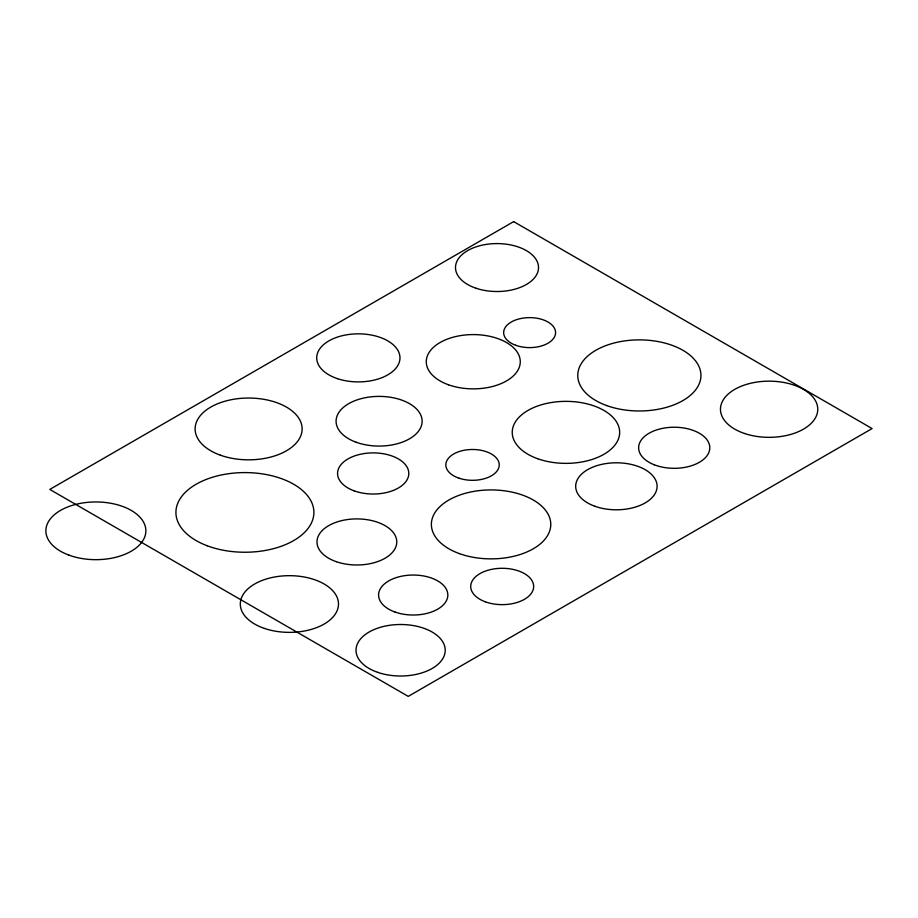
<?xml version="1.0" encoding="UTF-8"?>
<svg xmlns="http://www.w3.org/2000/svg" width="918" height="918" viewBox="0 0 918 918"><rect width="100%" height="100%" fill="white"/><g stroke="black" fill="none" stroke-linecap="round" stroke-linejoin="round"><path stroke-width="1.38" d="M513.655 221.617L49.79 489.432L408.235 696.383L872.1 428.568L513.655 221.617M476.247 288.309A41.517 23.971 0 0 0 538.522 267.551A41.517 23.971 0 0 0 476.247 246.793A41.517 23.971 0 0 0 476.247 288.309M515.698 345.271A25.956 14.986 0 0 0 555.562 333.257A25.956 14.986 0 0 0 517.626 319.326A25.956 14.986 0 0 0 515.698 345.271M606.706 405.572A61.586 35.55 0 0 0 700.904 376.678A61.586 35.55 0 0 0 610.47 344.032A61.586 35.55 0 0 0 606.706 405.572M654.259 464.783A35.595 20.552 0 0 0 709.706 449.235A35.595 20.552 0 0 0 658.665 429.291A35.595 20.552 0 0 0 654.259 464.783M537.615 458.702A53.714 31.005 0 0 0 619.639 433.353A53.714 31.005 0 0 0 540.61 405.022A53.714 31.005 0 0 0 537.615 458.702M594.933 506.277A40.725 23.512 0 0 0 657.081 487.033A40.725 23.512 0 0 0 597.125 465.587A40.725 23.512 0 0 0 594.933 506.277M744.567 433.503A48.654 28.091 0 0 0 817.766 409.394A48.654 28.091 0 0 0 745.014 384.849A48.654 28.091 0 0 0 744.567 433.503M448.477 384.78A47.002 27.138 0 0 0 520.254 362.599A47.002 27.138 0 0 0 451.094 337.801A47.002 27.138 0 0 0 448.477 384.78M337.537 378.686A41.631 24.029 0 0 0 399.973 357.882A41.631 24.029 0 0 0 337.537 337.055A41.631 24.029 0 0 0 337.537 378.686M356.23 442.269A43.031 24.843 0 0 0 422.108 422.142A43.031 24.843 0 0 0 358.984 399.273A43.031 24.843 0 0 0 356.23 442.269M459.184 478.244A26.691 15.411 0 0 0 499.231 464.898A26.691 15.411 0 0 0 459.184 451.553A26.691 15.411 0 0 0 459.184 478.244M459.448 553.634A59.704 34.471 0 0 0 550.743 525.589A59.704 34.471 0 0 0 463.028 493.964A59.704 34.471 0 0 0 459.448 553.634M485.163 601.749A31.476 18.176 0 0 0 533.633 587.336A31.476 18.176 0 0 0 487.779 570.308A31.476 18.176 0 0 0 485.163 601.749M354.096 490.82A35.618 20.563 0 0 0 408.774 474.308A35.618 20.563 0 0 0 356.666 455.236A35.618 20.563 0 0 0 354.096 490.82M220.377 455.179A53.519 30.902 0 0 0 302.102 429.934A53.519 30.902 0 0 0 223.361 401.694A53.519 30.902 0 0 0 220.377 455.179M336.275 561.678A39.899 23.042 0 0 0 396.76 542.377A39.899 23.042 0 0 0 337.572 521.78A39.899 23.042 0 0 0 336.275 561.678M207.158 545.751A68.988 39.83 0 0 0 313.784 514.619A68.988 39.83 0 0 0 213.779 476.867A68.988 39.83 0 0 0 207.158 545.751M395.038 612.042A34.62 19.989 0 0 0 447.823 595.621A34.62 19.989 0 0 0 396.794 577.433A34.62 19.989 0 0 0 395.038 612.042M377.642 672.332A44.615 25.761 0 0 0 445.219 650.701A44.615 25.761 0 0 0 378.985 627.728A44.615 25.761 0 0 0 377.642 672.332M264.499 628.451A49.09 28.343 0 0 0 338.49 604.251A49.09 28.343 0 0 0 265.199 579.361A49.09 28.343 0 0 0 264.499 628.451M68.93 555.126A49.997 28.86 0 0 0 145.813 532.13A49.997 28.86 0 0 0 72.878 505.187A49.997 28.86 0 0 0 68.93 555.126"/></g></svg>
